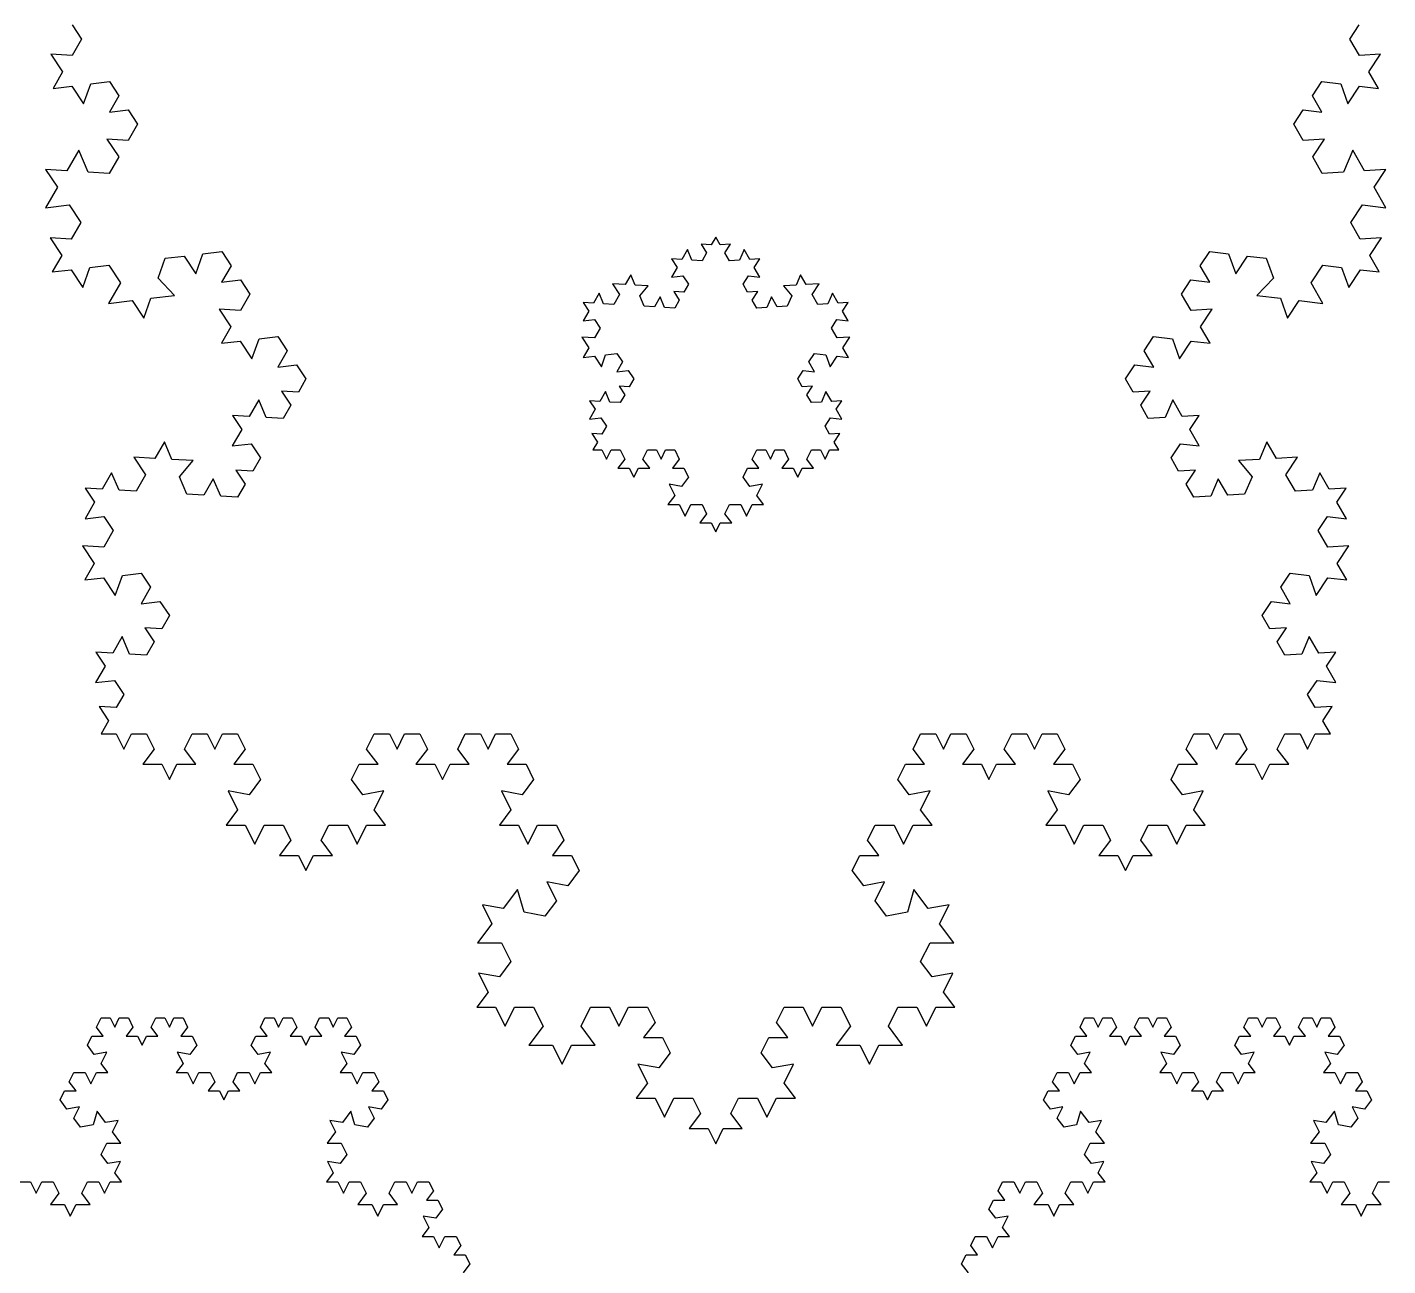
# Model space of a CAD drawing. Header units: inches. Extents: x 15 to 91, y 8 to 301.
# Drawn here: x 49.21 to 54.75, y 245.2 to 250.24 of the extents above; entities that cross this region are included whole.
import ezdxf

# ---------------------------------------------------------------- set-up
doc = ezdxf.new("R2010")
doc.units = ezdxf.units.IN
doc.header["$MEASUREMENT"] = 0
doc.layers.add('2 - Engrave - Shallow (VECTOR)', color=1, linetype='Continuous', true_color=0xff0000)

msp = doc.modelspace()

# ---------------------------------------------------------------- linework, layer by layer
at = {"layer": '2 - Engrave - Shallow (VECTOR)'}
for p, q in [((49.3958, 250.2447), (49.4339, 250.1871)), ((54.5925, 250.1871), (54.6305, 250.2447)), ((49.4339, 250.1871), (49.3953, 250.1203)), ((54.631, 250.1203), (54.5925, 250.1871)), ((49.3953, 250.1203), (49.3092, 250.1254)), ((49.3092, 250.1254), (49.3567, 250.0535)), ((54.7172, 250.1254), (54.631, 250.1203)), ((54.6696, 250.0535), (54.7172, 250.1254)), ((49.3567, 250.0535), (49.3181, 249.9866)), ((49.4713, 250.0051), (49.548, 250.0143)), ((49.548, 250.0143), (49.586, 249.9567)), ((54.4404, 249.9567), (54.4784, 250.0143)), ((54.4784, 250.0143), (54.555, 250.0051)), ((54.7082, 249.9866), (54.6696, 250.0535)), ((49.3181, 249.9866), (49.3947, 249.9959)), ((49.3947, 249.9959), (49.4423, 249.9239)), ((49.4423, 249.9239), (49.4713, 250.0051)), ((49.586, 249.9567), (49.5474, 249.8899)), ((54.4789, 249.8899), (54.4404, 249.9567)), ((54.555, 250.0051), (54.5841, 249.9239)), ((54.5841, 249.9239), (54.6316, 249.9959)), ((54.6316, 249.9959), (54.7082, 249.9866)), ((49.5474, 249.8899), (49.624, 249.8991)), ((49.624, 249.8991), (49.662, 249.8415)), ((54.3643, 249.8415), (54.4023, 249.8991)), ((54.4023, 249.8991), (54.4789, 249.8899)), ((49.662, 249.8415), (49.6234, 249.7747)), ((54.4029, 249.7747), (54.3643, 249.8415)), ((49.4223, 249.7349), (49.3741, 249.6514)), ((49.4602, 249.6462), (49.4223, 249.7349)), ((49.6234, 249.7747), (49.5373, 249.7799)), ((49.5373, 249.7799), (49.5849, 249.7079)), ((54.489, 249.7799), (54.4029, 249.7747)), ((54.4415, 249.7079), (54.489, 249.7799)), ((54.604, 249.7349), (54.5662, 249.6462)), ((54.6523, 249.6514), (54.604, 249.7349)), ((49.5849, 249.7079), (49.5463, 249.6411)), ((54.48, 249.6411), (54.4415, 249.7079)), ((49.3741, 249.6514), (49.2879, 249.6566)), ((49.2879, 249.6566), (49.3355, 249.5846)), ((49.5463, 249.6411), (49.4602, 249.6462)), ((54.5662, 249.6462), (54.48, 249.6411)), ((54.7384, 249.6566), (54.6523, 249.6514)), ((54.6909, 249.5846), (54.7384, 249.6566)), ((49.3355, 249.5846), (49.2873, 249.5011)), ((54.7391, 249.5011), (54.6909, 249.5846)), ((49.2873, 249.5011), (49.383, 249.5126)), ((49.383, 249.5126), (49.4305, 249.4406)), ((54.5958, 249.4406), (54.6433, 249.5126)), ((54.6433, 249.5126), (54.7391, 249.5011)), ((49.4305, 249.4406), (49.392, 249.3738)), ((54.6344, 249.3738), (54.5958, 249.4406)), ((49.392, 249.3738), (49.3059, 249.3789)), ((49.3059, 249.3789), (49.3534, 249.307)), ((51.9947, 249.3501), (51.9533, 249.3526)), ((51.9533, 249.3526), (51.9761, 249.3181)), ((52.0132, 249.3822), (51.9947, 249.3501)), ((52.0317, 249.3501), (52.0132, 249.3822)), ((52.073, 249.3526), (52.0317, 249.3501)), ((52.0502, 249.3181), (52.073, 249.3526)), ((54.7205, 249.3789), (54.6344, 249.3738)), ((54.673, 249.307), (54.7205, 249.3789)), ((49.3534, 249.307), (49.3148, 249.2401)), ((49.7454, 249.2143), (49.7744, 249.2955)), ((49.7744, 249.2955), (49.8511, 249.3047)), ((49.8511, 249.3047), (49.8986, 249.2327)), ((49.8986, 249.2327), (49.9277, 249.314)), ((49.9277, 249.314), (50.0043, 249.3232)), ((50.0043, 249.3232), (50.0423, 249.2656)), ((51.8749, 249.2909), (51.8336, 249.2934)), ((51.8336, 249.2934), (51.8564, 249.2589)), ((51.8981, 249.331), (51.8749, 249.2909)), ((51.9163, 249.2885), (51.8981, 249.331)), ((51.9761, 249.3181), (51.9576, 249.286)), ((52.0687, 249.286), (52.0502, 249.3181)), ((52.1282, 249.331), (52.1101, 249.2885)), ((52.1514, 249.2909), (52.1282, 249.331)), ((52.1927, 249.2934), (52.1514, 249.2909)), ((52.1699, 249.2589), (52.1927, 249.2934)), ((53.984, 249.2656), (54.0221, 249.3232)), ((54.0221, 249.3232), (54.0987, 249.314)), ((54.0987, 249.314), (54.1278, 249.2327)), ((54.1278, 249.2327), (54.1753, 249.3047)), ((54.1753, 249.3047), (54.2519, 249.2955)), ((54.2519, 249.2955), (54.281, 249.2143)), ((54.7115, 249.2401), (54.673, 249.307)), ((49.3148, 249.2401), (49.3914, 249.2494)), ((49.3914, 249.2494), (49.4389, 249.1774)), ((49.4389, 249.1774), (49.468, 249.2586)), ((49.468, 249.2586), (49.5446, 249.2678)), ((49.5446, 249.2678), (49.5922, 249.1958)), ((50.0423, 249.2656), (50.0037, 249.1988)), ((51.8564, 249.2589), (51.8333, 249.2188)), ((51.9576, 249.286), (51.9163, 249.2885)), ((52.1101, 249.2885), (52.0687, 249.286)), ((52.1931, 249.2188), (52.1699, 249.2589)), ((54.0226, 249.1988), (53.984, 249.2656)), ((54.4342, 249.1958), (54.4817, 249.2678)), ((54.4817, 249.2678), (54.5583, 249.2586)), ((54.5583, 249.2586), (54.5874, 249.1774)), ((54.5874, 249.1774), (54.6349, 249.2494)), ((54.6349, 249.2494), (54.7115, 249.2401)), ((49.5922, 249.1958), (49.5439, 249.1123)), ((49.8121, 249.1446), (49.7454, 249.2143)), ((50.0037, 249.1988), (50.0803, 249.208)), ((50.0803, 249.208), (50.1183, 249.1504)), ((51.6448, 249.1886), (51.5931, 249.1917)), ((51.5931, 249.1917), (51.6216, 249.1485)), ((51.6679, 249.2287), (51.6448, 249.1886)), ((51.6861, 249.1861), (51.6679, 249.2287)), ((51.7378, 249.183), (51.6861, 249.1861)), ((51.7043, 249.1436), (51.7378, 249.183)), ((51.8333, 249.2188), (51.8792, 249.2243)), ((51.8792, 249.2243), (51.9021, 249.1898)), ((51.9021, 249.1898), (51.8835, 249.1577)), ((52.1243, 249.1898), (52.1471, 249.2243)), ((52.1428, 249.1577), (52.1243, 249.1898)), ((52.1471, 249.2243), (52.1931, 249.2188)), ((52.3402, 249.1861), (52.2885, 249.183)), ((52.2885, 249.183), (52.322, 249.1436)), ((52.3584, 249.2287), (52.3402, 249.1861)), ((52.3815, 249.1886), (52.3584, 249.2287)), ((52.4332, 249.1917), (52.3815, 249.1886)), ((52.4047, 249.1485), (52.4332, 249.1917)), ((53.908, 249.1504), (53.946, 249.208)), ((53.946, 249.208), (54.0226, 249.1988)), ((54.281, 249.2143), (54.2143, 249.1446)), ((54.4824, 249.1123), (54.4342, 249.1958)), ((49.6872, 249.0518), (49.7163, 249.1331)), ((49.7163, 249.1331), (49.8121, 249.1446)), ((50.1183, 249.1504), (50.0798, 249.0836)), ((51.539, 249.1535), (51.5158, 249.1134)), ((51.5572, 249.1109), (51.539, 249.1535)), ((51.6216, 249.1485), (51.5985, 249.1084)), ((51.7225, 249.101), (51.7043, 249.1436)), ((51.787, 249.1386), (51.7638, 249.0985)), ((51.8052, 249.096), (51.787, 249.1386)), ((51.8835, 249.1577), (51.8422, 249.1602)), ((51.8422, 249.1602), (51.865, 249.1256)), ((51.865, 249.1256), (51.8465, 249.0935)), ((52.1841, 249.1602), (52.1428, 249.1577)), ((52.1613, 249.1256), (52.1841, 249.1602)), ((52.1798, 249.0935), (52.1613, 249.1256)), ((52.2394, 249.1386), (52.2212, 249.096)), ((52.2625, 249.0985), (52.2394, 249.1386)), ((52.322, 249.1436), (52.3038, 249.101)), ((52.4278, 249.1084), (52.4047, 249.1485)), ((52.4874, 249.1535), (52.4692, 249.1109)), ((52.5105, 249.1134), (52.4874, 249.1535)), ((53.9466, 249.0836), (53.908, 249.1504)), ((54.2143, 249.1446), (54.31, 249.1331)), ((54.31, 249.1331), (54.3391, 249.0518)), ((49.5439, 249.1123), (49.6397, 249.1238)), ((49.6397, 249.1238), (49.6872, 249.0518)), ((50.0798, 249.0836), (49.9937, 249.0888)), ((49.9937, 249.0888), (50.0412, 249.0168)), ((51.4973, 249.0813), (51.4742, 249.0412)), ((51.5158, 249.1134), (51.4745, 249.1159)), ((51.4745, 249.1159), (51.4973, 249.0813)), ((51.5985, 249.1084), (51.5572, 249.1109)), ((51.7638, 249.0985), (51.7225, 249.101)), ((51.8465, 249.0935), (51.8052, 249.096)), ((52.2212, 249.096), (52.1798, 249.0935)), ((52.3038, 249.101), (52.2625, 249.0985)), ((52.4692, 249.1109), (52.4278, 249.1084)), ((52.5518, 249.1159), (52.5105, 249.1134)), ((52.529, 249.0813), (52.5518, 249.1159)), ((52.5522, 249.0412), (52.529, 249.0813)), ((54.0327, 249.0888), (53.9466, 249.0836)), ((53.9852, 249.0168), (54.0327, 249.0888)), ((54.3391, 249.0518), (54.3866, 249.1238)), ((54.3866, 249.1238), (54.4824, 249.1123)), ((50.0412, 249.0168), (50.0026, 248.95)), ((51.4742, 249.0412), (51.5201, 249.0468)), ((51.5201, 249.0468), (51.5429, 249.0122)), ((52.4834, 249.0122), (52.5062, 249.0468)), ((52.5062, 249.0468), (52.5522, 249.0412)), ((54.0237, 248.95), (53.9852, 249.0168)), ((50.0026, 248.95), (50.0792, 248.9592)), ((50.0792, 248.9592), (50.1267, 248.8872)), ((50.1267, 248.8872), (50.1558, 248.9684)), ((50.1558, 248.9684), (50.2324, 248.9776)), ((50.2324, 248.9776), (50.2704, 248.92)), ((51.5198, 248.9721), (51.4681, 248.9752)), ((51.4681, 248.9752), (51.4966, 248.932)), ((51.5429, 249.0122), (51.5198, 248.9721)), ((52.5065, 248.9721), (52.4834, 249.0122)), ((52.5582, 248.9752), (52.5065, 248.9721)), ((52.5297, 248.932), (52.5582, 248.9752)), ((53.7559, 248.92), (53.7939, 248.9776)), ((53.7939, 248.9776), (53.8705, 248.9684)), ((53.8705, 248.9684), (53.8996, 248.8872)), ((53.8996, 248.8872), (53.9471, 248.9592)), ((53.9471, 248.9592), (54.0237, 248.95)), ((50.2704, 248.92), (50.2319, 248.8532)), ((51.4966, 248.932), (51.4735, 248.8919)), ((51.5654, 248.903), (51.6114, 248.9085)), ((51.6114, 248.9085), (51.6342, 248.874)), ((52.3921, 248.874), (52.4149, 248.9085)), ((52.4149, 248.9085), (52.4609, 248.903)), ((52.5528, 248.8919), (52.5297, 248.932)), ((53.7945, 248.8532), (53.7559, 248.92)), ((50.2319, 248.8532), (50.3085, 248.8625)), ((50.3085, 248.8625), (50.3465, 248.8049)), ((51.4735, 248.8919), (51.5195, 248.8975)), ((51.5195, 248.8975), (51.548, 248.8543)), ((51.548, 248.8543), (51.5654, 248.903)), ((51.6342, 248.874), (51.6111, 248.8339)), ((52.4153, 248.8339), (52.3921, 248.874)), ((52.4609, 248.903), (52.4784, 248.8543)), ((52.4784, 248.8543), (52.5069, 248.8975)), ((52.5069, 248.8975), (52.5528, 248.8919)), ((53.6798, 248.8049), (53.7179, 248.8625)), ((53.7179, 248.8625), (53.7945, 248.8532)), ((50.3465, 248.8049), (50.3156, 248.7514)), ((51.6111, 248.8339), (51.657, 248.8394)), ((51.657, 248.8394), (51.6798, 248.8049)), ((51.6798, 248.8049), (51.6613, 248.7728)), ((52.3465, 248.8049), (52.3693, 248.8394)), ((52.365, 248.7728), (52.3465, 248.8049)), ((52.3693, 248.8394), (52.4153, 248.8339)), ((53.7107, 248.7514), (53.6798, 248.8049)), ((50.3156, 248.7514), (50.2467, 248.7555)), ((50.2467, 248.7555), (50.2848, 248.6979)), ((51.5648, 248.7537), (51.5416, 248.7136)), ((51.5829, 248.7111), (51.5648, 248.7537)), ((51.6613, 248.7728), (51.62, 248.7753)), ((51.62, 248.7753), (51.6428, 248.7407)), ((51.6428, 248.7407), (51.6243, 248.7086)), ((52.4064, 248.7753), (52.365, 248.7728)), ((52.3835, 248.7407), (52.4064, 248.7753)), ((52.4021, 248.7086), (52.3835, 248.7407)), ((52.4616, 248.7537), (52.4434, 248.7111)), ((52.4847, 248.7136), (52.4616, 248.7537)), ((53.7796, 248.7555), (53.7107, 248.7514)), ((53.7416, 248.6979), (53.7796, 248.7555)), ((50.1547, 248.7196), (50.1161, 248.6528)), ((50.185, 248.6486), (50.1547, 248.7196)), ((50.2848, 248.6979), (50.2539, 248.6445)), ((51.5416, 248.7136), (51.5003, 248.7161)), ((51.5003, 248.7161), (51.5231, 248.6815)), ((51.6243, 248.7086), (51.5829, 248.7111)), ((52.4434, 248.7111), (52.4021, 248.7086)), ((52.5261, 248.7161), (52.4847, 248.7136)), ((52.5032, 248.6815), (52.5261, 248.7161)), ((53.7724, 248.6445), (53.7416, 248.6979)), ((53.8716, 248.7196), (53.8413, 248.6486)), ((53.9102, 248.6528), (53.8716, 248.7196)), ((50.1161, 248.6528), (50.0472, 248.6569)), ((50.0472, 248.6569), (50.0853, 248.5993)), ((50.2539, 248.6445), (50.185, 248.6486)), ((51.5231, 248.6815), (51.4999, 248.6414)), ((51.4999, 248.6414), (51.5459, 248.647)), ((51.5459, 248.647), (51.5687, 248.6124)), ((52.4576, 248.6124), (52.4804, 248.647)), ((52.4804, 248.647), (52.5264, 248.6414)), ((52.5264, 248.6414), (52.5032, 248.6815)), ((53.8413, 248.6486), (53.7724, 248.6445)), ((53.9791, 248.6569), (53.9102, 248.6528)), ((53.9411, 248.5993), (53.9791, 248.6569)), ((50.0853, 248.5993), (50.0467, 248.5325)), ((51.5502, 248.5803), (51.5089, 248.5828)), ((51.5089, 248.5828), (51.5317, 248.5483)), ((51.5687, 248.6124), (51.5502, 248.5803)), ((52.4761, 248.5803), (52.4576, 248.6124)), ((52.5175, 248.5828), (52.4761, 248.5803)), ((52.4947, 248.5483), (52.5175, 248.5828)), ((53.9797, 248.5325), (53.9411, 248.5993)), ((49.7711, 248.549), (49.7325, 248.4822)), ((49.8014, 248.4781), (49.7711, 248.549)), ((50.0467, 248.5325), (50.1233, 248.5417)), ((50.1233, 248.5417), (50.1613, 248.4841)), ((51.5317, 248.5483), (51.5132, 248.5162)), ((51.5132, 248.5162), (51.5502, 248.5162)), ((51.5502, 248.5162), (51.5687, 248.4791)), ((51.5687, 248.4791), (51.5872, 248.5162)), ((51.5872, 248.5162), (51.6243, 248.5162)), ((51.6243, 248.5162), (51.6428, 248.4791)), ((51.7169, 248.4791), (51.7354, 248.5162)), ((51.7354, 248.5162), (51.7724, 248.5162)), ((51.7724, 248.5162), (51.7909, 248.4791)), ((51.7909, 248.4791), (51.8095, 248.5162)), ((51.8095, 248.5162), (51.8465, 248.5162)), ((51.8465, 248.5162), (51.865, 248.4791)), ((52.1613, 248.4791), (52.1798, 248.5162)), ((52.1798, 248.5162), (52.2169, 248.5162)), ((52.2169, 248.5162), (52.2354, 248.4791)), ((52.2354, 248.4791), (52.2539, 248.5162)), ((52.2539, 248.5162), (52.2909, 248.5162)), ((52.2909, 248.5162), (52.3095, 248.4791)), ((52.3835, 248.4791), (52.4021, 248.5162)), ((52.4021, 248.5162), (52.4391, 248.5162)), ((52.4391, 248.5162), (52.4576, 248.4791)), ((52.4576, 248.4791), (52.4761, 248.5162)), ((52.4761, 248.5162), (52.5132, 248.5162)), ((52.5132, 248.5162), (52.4947, 248.5483)), ((53.865, 248.4841), (53.903, 248.5417)), ((53.903, 248.5417), (53.9797, 248.5325)), ((54.2552, 248.549), (54.2249, 248.4781)), ((54.2938, 248.4822), (54.2552, 248.549)), ((49.7325, 248.4822), (49.6464, 248.4874)), ((49.6464, 248.4874), (49.694, 248.4154)), ((49.8875, 248.4729), (49.8014, 248.4781)), ((49.8317, 248.4071), (49.8875, 248.4729)), ((50.1613, 248.4841), (50.1305, 248.4307)), ((51.6428, 248.4791), (51.615, 248.4421)), ((51.7447, 248.4421), (51.7169, 248.4791)), ((51.865, 248.4791), (51.8372, 248.4421)), ((52.1891, 248.4421), (52.1613, 248.4791)), ((52.3095, 248.4791), (52.2817, 248.4421)), ((52.4113, 248.4421), (52.3835, 248.4791)), ((53.8959, 248.4307), (53.865, 248.4841)), ((54.2249, 248.4781), (54.1388, 248.4729)), ((54.1388, 248.4729), (54.1946, 248.4071)), ((54.3799, 248.4874), (54.2938, 248.4822)), ((54.3324, 248.4154), (54.3799, 248.4874)), ((49.5562, 248.4236), (49.5176, 248.3568)), ((49.5865, 248.3527), (49.5562, 248.4236)), ((49.694, 248.4154), (49.6554, 248.3485)), ((49.8621, 248.3361), (49.8317, 248.4071)), ((50.1305, 248.4307), (50.0616, 248.4348)), ((50.0616, 248.4348), (50.0996, 248.3772)), ((51.615, 248.4421), (51.6613, 248.4421)), ((51.6613, 248.4421), (51.6798, 248.4051)), ((51.6798, 248.4051), (51.6984, 248.4421)), ((51.6984, 248.4421), (51.7447, 248.4421)), ((51.8372, 248.4421), (51.8835, 248.4421)), ((51.8835, 248.4421), (51.9021, 248.4051)), ((52.1243, 248.4051), (52.1428, 248.4421)), ((52.1428, 248.4421), (52.1891, 248.4421)), ((52.2817, 248.4421), (52.328, 248.4421)), ((52.328, 248.4421), (52.3465, 248.4051)), ((52.3465, 248.4051), (52.365, 248.4421)), ((52.365, 248.4421), (52.4113, 248.4421)), ((53.9648, 248.4348), (53.8959, 248.4307)), ((53.9267, 248.3772), (53.9648, 248.4348)), ((54.1946, 248.4071), (54.1643, 248.3361)), ((54.371, 248.3485), (54.3324, 248.4154)), ((54.4702, 248.4236), (54.4398, 248.3527)), ((54.5087, 248.3568), (54.4702, 248.4236)), ((49.5176, 248.3568), (49.4487, 248.361)), ((49.4487, 248.361), (49.4867, 248.3034)), ((49.6554, 248.3485), (49.5865, 248.3527)), ((49.9695, 248.3988), (49.9309, 248.332)), ((49.9998, 248.3279), (49.9695, 248.3988)), ((50.0996, 248.3772), (50.0687, 248.3237)), ((51.8743, 248.368), (51.8234, 248.3773)), ((51.8234, 248.3773), (51.8465, 248.331)), ((51.9021, 248.4051), (51.8743, 248.368)), ((52.1521, 248.368), (52.1243, 248.4051)), ((52.203, 248.3773), (52.1521, 248.368)), ((52.1798, 248.331), (52.203, 248.3773)), ((53.9576, 248.3237), (53.9267, 248.3772)), ((54.0568, 248.3988), (54.0265, 248.3279)), ((54.0954, 248.332), (54.0568, 248.3988)), ((54.4398, 248.3527), (54.371, 248.3485)), ((54.5776, 248.361), (54.5087, 248.3568)), ((54.5396, 248.3034), (54.5776, 248.361)), ((49.4867, 248.3034), (49.4482, 248.2365)), ((49.9309, 248.332), (49.8621, 248.3361)), ((50.0687, 248.3237), (49.9998, 248.3279)), ((51.8465, 248.331), (51.8187, 248.294)), ((52.2076, 248.294), (52.1798, 248.331)), ((54.0265, 248.3279), (53.9576, 248.3237)), ((54.1643, 248.3361), (54.0954, 248.332)), ((54.5782, 248.2365), (54.5396, 248.3034)), ((49.4482, 248.2365), (49.5248, 248.2458)), ((49.5248, 248.2458), (49.5628, 248.1882)), ((51.8187, 248.294), (51.865, 248.294)), ((51.865, 248.294), (51.8882, 248.2477)), ((51.8882, 248.2477), (51.9113, 248.294)), ((51.9113, 248.294), (51.9576, 248.294)), ((51.9761, 248.2569), (51.9484, 248.2199)), ((51.9576, 248.294), (51.9761, 248.2569)), ((52.0502, 248.2569), (52.0687, 248.294)), ((52.078, 248.2199), (52.0502, 248.2569)), ((52.0687, 248.294), (52.115, 248.294)), ((52.115, 248.294), (52.1382, 248.2477)), ((52.1382, 248.2477), (52.1613, 248.294)), ((52.1613, 248.294), (52.2076, 248.294)), ((54.4635, 248.1882), (54.5016, 248.2458)), ((54.5016, 248.2458), (54.5782, 248.2365)), ((49.5628, 248.1882), (49.5242, 248.1213)), ((51.9484, 248.2199), (51.9947, 248.2199)), ((51.9947, 248.2199), (52.0132, 248.1829)), ((52.0132, 248.1829), (52.0317, 248.2199)), ((52.0317, 248.2199), (52.078, 248.2199)), ((54.5021, 248.1213), (54.4635, 248.1882)), ((49.5242, 248.1213), (49.4381, 248.1265)), ((49.4381, 248.1265), (49.4856, 248.0545)), ((54.5882, 248.1265), (54.5021, 248.1213)), ((54.5407, 248.0545), (54.5882, 248.1265)), ((49.4856, 248.0545), (49.447, 247.9877)), ((54.5793, 247.9877), (54.5407, 248.0545)), ((49.447, 247.9877), (49.5237, 247.9969)), ((49.5237, 247.9969), (49.5712, 247.9249)), ((49.5712, 247.9249), (49.6003, 248.0062)), ((49.6003, 248.0062), (49.6769, 248.0154)), ((49.6769, 248.0154), (49.7149, 247.9578)), ((54.3114, 247.9578), (54.3495, 248.0154)), ((54.3495, 248.0154), (54.4261, 248.0062)), ((54.4261, 248.0062), (54.4552, 247.9249)), ((54.4552, 247.9249), (54.5027, 247.9969)), ((54.5027, 247.9969), (54.5793, 247.9877)), ((49.7149, 247.9578), (49.6763, 247.891)), ((54.35, 247.891), (54.3114, 247.9578)), ((49.6763, 247.891), (49.7529, 247.9002)), ((49.7529, 247.9002), (49.7909, 247.8426)), ((54.2354, 247.8426), (54.2734, 247.9002)), ((54.2734, 247.9002), (54.35, 247.891)), ((49.7909, 247.8426), (49.7601, 247.7892)), ((54.2663, 247.7892), (54.2354, 247.8426)), ((49.5992, 247.7573), (49.5606, 247.6905)), ((49.6295, 247.6864), (49.5992, 247.7573)), ((49.7601, 247.7892), (49.6912, 247.7933)), ((49.6912, 247.7933), (49.7292, 247.7357)), ((54.3351, 247.7933), (54.2663, 247.7892)), ((54.2971, 247.7357), (54.3351, 247.7933)), ((54.4272, 247.7573), (54.3969, 247.6864)), ((54.4658, 247.6905), (54.4272, 247.7573)), ((49.5606, 247.6905), (49.4917, 247.6946)), ((49.4917, 247.6946), (49.5297, 247.637)), ((49.6984, 247.6822), (49.6295, 247.6864)), ((49.7292, 247.7357), (49.6984, 247.6822)), ((54.328, 247.6822), (54.2971, 247.7357)), ((54.3969, 247.6864), (54.328, 247.6822)), ((54.5347, 247.6946), (54.4658, 247.6905)), ((54.4966, 247.637), (54.5347, 247.6946)), ((49.5297, 247.637), (49.4911, 247.5702)), ((54.5352, 247.5702), (54.4966, 247.637)), ((49.4911, 247.5702), (49.5677, 247.5795)), ((49.5677, 247.5795), (49.6058, 247.5219)), ((54.4206, 247.5219), (54.4586, 247.5795)), ((54.4586, 247.5795), (54.5352, 247.5702)), ((49.6058, 247.5219), (49.5749, 247.4684)), ((54.4514, 247.4684), (54.4206, 247.5219)), ((49.5749, 247.4684), (49.506, 247.4725)), ((49.506, 247.4725), (49.544, 247.4149)), ((54.5203, 247.4725), (54.4514, 247.4684)), ((54.4823, 247.4149), (54.5203, 247.4725)), ((49.544, 247.4149), (49.5132, 247.3615)), ((54.5132, 247.3615), (54.4823, 247.4149)), ((49.5132, 247.3615), (49.5749, 247.3615)), ((49.5749, 247.3615), (49.6058, 247.2998)), ((49.6058, 247.2998), (49.6366, 247.3615)), ((49.6366, 247.3615), (49.6984, 247.3615)), ((49.6984, 247.3615), (49.7292, 247.2998)), ((49.8527, 247.2998), (49.8835, 247.3615)), ((49.8835, 247.3615), (49.9453, 247.3615)), ((49.9453, 247.3615), (49.9761, 247.2998)), ((49.9761, 247.2998), (50.007, 247.3615)), ((50.007, 247.3615), (50.0687, 247.3615)), ((50.0687, 247.3615), (50.0996, 247.2998)), ((50.5934, 247.2998), (50.6243, 247.3615)), ((50.6243, 247.3615), (50.686, 247.3615)), ((50.686, 247.3615), (50.7169, 247.2998)), ((50.7169, 247.2998), (50.7477, 247.3615)), ((50.7477, 247.3615), (50.8095, 247.3615)), ((50.8095, 247.3615), (50.8403, 247.2998)), ((50.9638, 247.2998), (50.9947, 247.3615)), ((50.9947, 247.3615), (51.0564, 247.3615)), ((51.0564, 247.3615), (51.0872, 247.2998)), ((51.0872, 247.2998), (51.1181, 247.3615)), ((51.1181, 247.3615), (51.1798, 247.3615)), ((51.1798, 247.3615), (51.2107, 247.2998)), ((52.8156, 247.2998), (52.8465, 247.3615)), ((52.8465, 247.3615), (52.9082, 247.3615)), ((52.9082, 247.3615), (52.9391, 247.2998)), ((52.9391, 247.2998), (52.97, 247.3615)), ((52.97, 247.3615), (53.0317, 247.3615)), ((53.0317, 247.3615), (53.0626, 247.2998)), ((53.186, 247.2998), (53.2169, 247.3615)), ((53.2169, 247.3615), (53.2786, 247.3615)), ((53.2786, 247.3615), (53.3095, 247.2998)), ((53.3095, 247.2998), (53.3403, 247.3615)), ((53.3403, 247.3615), (53.4021, 247.3615)), ((53.4021, 247.3615), (53.4329, 247.2998)), ((53.9267, 247.2998), (53.9576, 247.3615)), ((53.9576, 247.3615), (54.0193, 247.3615)), ((54.0193, 247.3615), (54.0502, 247.2998)), ((54.0502, 247.2998), (54.0811, 247.3615)), ((54.0811, 247.3615), (54.1428, 247.3615)), ((54.1428, 247.3615), (54.1737, 247.2998)), ((54.2971, 247.2998), (54.328, 247.3615)), ((54.328, 247.3615), (54.3897, 247.3615)), ((54.3897, 247.3615), (54.4206, 247.2998)), ((54.4206, 247.2998), (54.4514, 247.3615)), ((54.4514, 247.3615), (54.5132, 247.3615)), ((49.7292, 247.2998), (49.6829, 247.238)), ((49.899, 247.238), (49.8527, 247.2998)), ((50.0996, 247.2998), (50.0533, 247.238)), ((50.6397, 247.238), (50.5934, 247.2998)), ((50.8403, 247.2998), (50.794, 247.238)), ((51.0101, 247.238), (50.9638, 247.2998)), ((51.2107, 247.2998), (51.1644, 247.238)), ((52.8619, 247.238), (52.8156, 247.2998)), ((53.0626, 247.2998), (53.0163, 247.238)), ((53.2323, 247.238), (53.186, 247.2998)), ((53.4329, 247.2998), (53.3866, 247.238)), ((53.973, 247.238), (53.9267, 247.2998)), ((54.1737, 247.2998), (54.1274, 247.238)), ((54.3434, 247.238), (54.2971, 247.2998)), ((49.6829, 247.238), (49.7601, 247.238)), ((49.7601, 247.238), (49.7909, 247.1763)), ((49.7909, 247.1763), (49.8218, 247.238)), ((49.8218, 247.238), (49.899, 247.238)), ((50.0533, 247.238), (50.1305, 247.238)), ((50.1305, 247.238), (50.1613, 247.1763)), ((50.5317, 247.1763), (50.5626, 247.238)), ((50.5626, 247.238), (50.6397, 247.238)), ((50.794, 247.238), (50.8712, 247.238)), ((50.8712, 247.238), (50.9021, 247.1763)), ((50.9021, 247.1763), (50.9329, 247.238)), ((50.9329, 247.238), (51.0101, 247.238)), ((51.1644, 247.238), (51.2416, 247.238)), ((51.2416, 247.238), (51.2724, 247.1763)), ((52.7539, 247.1763), (52.7848, 247.238)), ((52.7848, 247.238), (52.8619, 247.238)), ((53.0163, 247.238), (53.0934, 247.238)), ((53.0934, 247.238), (53.1243, 247.1763)), ((53.1243, 247.1763), (53.1551, 247.238)), ((53.1551, 247.238), (53.2323, 247.238)), ((53.3866, 247.238), (53.4638, 247.238)), ((53.4638, 247.238), (53.4947, 247.1763)), ((53.865, 247.1763), (53.8959, 247.238)), ((53.8959, 247.238), (53.973, 247.238)), ((54.1274, 247.238), (54.2045, 247.238)), ((54.2045, 247.238), (54.2354, 247.1763)), ((54.2354, 247.1763), (54.2663, 247.238)), ((54.2663, 247.238), (54.3434, 247.238)), ((50.1613, 247.1763), (50.115, 247.1146)), ((50.578, 247.1146), (50.5317, 247.1763)), ((51.2724, 247.1763), (51.2261, 247.1146)), ((52.8002, 247.1146), (52.7539, 247.1763)), ((53.4947, 247.1763), (53.4484, 247.1146)), ((53.9113, 247.1146), (53.865, 247.1763)), ((50.115, 247.1146), (50.0301, 247.13)), ((50.0301, 247.13), (50.0687, 247.0528)), ((50.6629, 247.13), (50.578, 247.1146)), ((50.6243, 247.0528), (50.6629, 247.13)), ((51.2261, 247.1146), (51.1413, 247.13)), ((51.1413, 247.13), (51.1798, 247.0528)), ((52.8851, 247.13), (52.8002, 247.1146)), ((52.8465, 247.0528), (52.8851, 247.13)), ((53.4484, 247.1146), (53.3635, 247.13)), ((53.3635, 247.13), (53.4021, 247.0528)), ((53.9962, 247.13), (53.9113, 247.1146)), ((53.9576, 247.0528), (53.9962, 247.13)), ((50.0687, 247.0528), (50.0224, 246.9911)), ((50.6706, 246.9911), (50.6243, 247.0528)), ((51.1798, 247.0528), (51.1335, 246.9911)), ((52.8928, 246.9911), (52.8465, 247.0528)), ((53.4021, 247.0528), (53.3558, 246.9911)), ((54.0039, 246.9911), (53.9576, 247.0528)), ((50.0224, 246.9911), (50.0996, 246.9911)), ((50.0996, 246.9911), (50.1382, 246.914)), ((50.1382, 246.914), (50.1767, 246.9911)), ((50.1767, 246.9911), (50.2539, 246.9911)), ((50.2539, 246.9911), (50.2848, 246.9294)), ((50.4082, 246.9294), (50.4391, 246.9911)), ((50.4391, 246.9911), (50.5163, 246.9911)), ((50.5163, 246.9911), (50.5548, 246.914)), ((50.5548, 246.914), (50.5934, 246.9911)), ((50.5934, 246.9911), (50.6706, 246.9911)), ((51.1335, 246.9911), (51.2107, 246.9911)), ((51.2107, 246.9911), (51.2493, 246.914)), ((51.2493, 246.914), (51.2879, 246.9911)), ((51.2879, 246.9911), (51.365, 246.9911)), ((51.365, 246.9911), (51.3959, 246.9294)), ((52.6305, 246.9294), (52.6613, 246.9911)), ((52.6613, 246.9911), (52.7385, 246.9911)), ((52.7385, 246.9911), (52.7771, 246.914)), ((52.7771, 246.914), (52.8156, 246.9911)), ((52.8156, 246.9911), (52.8928, 246.9911)), ((53.3558, 246.9911), (53.4329, 246.9911)), ((53.4329, 246.9911), (53.4715, 246.914)), ((53.4715, 246.914), (53.5101, 246.9911)), ((53.5101, 246.9911), (53.5872, 246.9911)), ((53.5872, 246.9911), (53.6181, 246.9294)), ((53.7416, 246.9294), (53.7724, 246.9911)), ((53.7724, 246.9911), (53.8496, 246.9911)), ((53.8496, 246.9911), (53.8882, 246.914)), ((53.8882, 246.914), (53.9267, 246.9911)), ((53.9267, 246.9911), (54.0039, 246.9911)), ((50.2848, 246.9294), (50.2385, 246.8677)), ((50.4545, 246.8677), (50.4082, 246.9294)), ((51.3959, 246.9294), (51.3496, 246.8677)), ((52.6767, 246.8677), (52.6305, 246.9294)), ((53.6181, 246.9294), (53.5718, 246.8677)), ((53.7879, 246.8677), (53.7416, 246.9294)), ((50.2385, 246.8677), (50.3156, 246.8677)), ((50.3156, 246.8677), (50.3465, 246.8059)), ((50.3465, 246.8059), (50.3774, 246.8677)), ((50.3774, 246.8677), (50.4545, 246.8677)), ((51.3496, 246.8677), (51.4267, 246.8677)), ((51.4267, 246.8677), (51.4576, 246.8059)), ((52.5687, 246.8059), (52.5996, 246.8677)), ((52.5996, 246.8677), (52.6767, 246.8677)), ((53.5718, 246.8677), (53.649, 246.8677)), ((53.649, 246.8677), (53.6798, 246.8059)), ((53.6798, 246.8059), (53.7107, 246.8677)), ((53.7107, 246.8677), (53.7879, 246.8677)), ((51.4576, 246.8059), (51.4113, 246.7442)), ((52.615, 246.7442), (52.5687, 246.8059)), ((51.4113, 246.7442), (51.3264, 246.7596)), ((51.3264, 246.7596), (51.365, 246.6825)), ((52.6999, 246.7596), (52.615, 246.7442)), ((52.6613, 246.6825), (52.6999, 246.7596)), ((51.2068, 246.7288), (51.149, 246.6516)), ((51.2338, 246.6362), (51.2068, 246.7288)), ((52.8195, 246.7288), (52.7925, 246.6362)), ((52.8774, 246.6516), (52.8195, 246.7288)), ((51.149, 246.6516), (51.0641, 246.667)), ((51.0641, 246.667), (51.1027, 246.5899)), ((51.3187, 246.6207), (51.2338, 246.6362)), ((51.365, 246.6825), (51.3187, 246.6207)), ((52.7076, 246.6207), (52.6613, 246.6825)), ((52.7925, 246.6362), (52.7076, 246.6207)), ((52.9622, 246.667), (52.8774, 246.6516)), ((52.9237, 246.5899), (52.9622, 246.667)), ((51.1027, 246.5899), (51.0448, 246.5127)), ((52.9815, 246.5127), (52.9237, 246.5899)), ((51.0448, 246.5127), (51.1413, 246.5127)), ((51.1413, 246.5127), (51.1798, 246.4356)), ((52.8465, 246.4356), (52.8851, 246.5127)), ((52.8851, 246.5127), (52.9815, 246.5127)), ((51.1798, 246.4356), (51.1335, 246.3738)), ((52.8928, 246.3738), (52.8465, 246.4356)), ((51.1335, 246.3738), (51.0487, 246.3893)), ((51.0487, 246.3893), (51.0872, 246.3121)), ((52.9777, 246.3893), (52.8928, 246.3738)), ((52.9391, 246.3121), (52.9777, 246.3893)), ((51.0872, 246.3121), (51.0409, 246.2504)), ((52.9854, 246.2504), (52.9391, 246.3121)), ((51.0409, 246.2504), (51.1181, 246.2504)), ((51.1181, 246.2504), (51.1567, 246.1732)), ((51.1567, 246.1732), (51.1953, 246.2504)), ((51.1953, 246.2504), (51.2724, 246.2504)), ((51.2724, 246.2504), (51.311, 246.1732)), ((51.4653, 246.1732), (51.5039, 246.2504)), ((51.5039, 246.2504), (51.5811, 246.2504)), ((51.5811, 246.2504), (51.6197, 246.1732)), ((51.6197, 246.1732), (51.6582, 246.2504)), ((51.6582, 246.2504), (51.7354, 246.2504)), ((51.7354, 246.2504), (51.7663, 246.1886)), ((52.2601, 246.1886), (52.2909, 246.2504)), ((52.2909, 246.2504), (52.3681, 246.2504)), ((52.3681, 246.2504), (52.4067, 246.1732)), ((52.4067, 246.1732), (52.4453, 246.2504)), ((52.4453, 246.2504), (52.5224, 246.2504)), ((52.5224, 246.2504), (52.561, 246.1732)), ((52.7153, 246.1732), (52.7539, 246.2504)), ((52.7539, 246.2504), (52.8311, 246.2504)), ((52.8311, 246.2504), (52.8697, 246.1732)), ((52.8697, 246.1732), (52.9082, 246.2504)), ((52.9082, 246.2504), (52.9854, 246.2504)), ((49.4947, 246.1697), (49.5132, 246.2068)), ((49.5132, 246.2068), (49.5502, 246.2068)), ((49.5502, 246.2068), (49.5687, 246.1697)), ((49.5687, 246.1697), (49.5872, 246.2068)), ((49.5872, 246.2068), (49.6243, 246.2068)), ((49.6243, 246.2068), (49.6428, 246.1697)), ((49.7169, 246.1697), (49.7354, 246.2068)), ((49.7354, 246.2068), (49.7724, 246.2068)), ((49.7724, 246.2068), (49.7909, 246.1697)), ((49.7909, 246.1697), (49.8095, 246.2068)), ((49.8095, 246.2068), (49.8465, 246.2068)), ((49.8465, 246.2068), (49.865, 246.1697)), ((50.1613, 246.1697), (50.1798, 246.2068)), ((50.1798, 246.2068), (50.2169, 246.2068)), ((50.2169, 246.2068), (50.2354, 246.1697)), ((50.2354, 246.1697), (50.2539, 246.2068)), ((50.2539, 246.2068), (50.2909, 246.2068)), ((50.2909, 246.2068), (50.3095, 246.1697)), ((50.3835, 246.1697), (50.4021, 246.2068)), ((50.4021, 246.2068), (50.4391, 246.2068)), ((50.4391, 246.2068), (50.4576, 246.1697)), ((50.4576, 246.1697), (50.4761, 246.2068)), ((50.4761, 246.2068), (50.5132, 246.2068)), ((50.5132, 246.2068), (50.5317, 246.1697)), ((53.4947, 246.1697), (53.5132, 246.2068)), ((53.5132, 246.2068), (53.5502, 246.2068)), ((53.5502, 246.2068), (53.5687, 246.1697)), ((53.5687, 246.1697), (53.5872, 246.2068)), ((53.5872, 246.2068), (53.6243, 246.2068)), ((53.6243, 246.2068), (53.6428, 246.1697)), ((53.7169, 246.1697), (53.7354, 246.2068)), ((53.7354, 246.2068), (53.7724, 246.2068)), ((53.7724, 246.2068), (53.7909, 246.1697)), ((53.7909, 246.1697), (53.8095, 246.2068)), ((53.8095, 246.2068), (53.8465, 246.2068)), ((53.8465, 246.2068), (53.865, 246.1697)), ((54.1613, 246.1697), (54.1798, 246.2068)), ((54.1798, 246.2068), (54.2169, 246.2068)), ((54.2169, 246.2068), (54.2354, 246.1697)), ((54.2354, 246.1697), (54.2539, 246.2068)), ((54.2539, 246.2068), (54.2909, 246.2068)), ((54.2909, 246.2068), (54.3095, 246.1697)), ((54.3835, 246.1697), (54.4021, 246.2068)), ((54.4021, 246.2068), (54.4391, 246.2068)), ((54.4391, 246.2068), (54.4576, 246.1697)), ((54.4576, 246.1697), (54.4761, 246.2068)), ((54.4761, 246.2068), (54.5132, 246.2068)), ((54.5132, 246.2068), (54.5317, 246.1697)), ((49.5224, 246.1327), (49.4947, 246.1697)), ((49.6428, 246.1697), (49.615, 246.1327)), ((49.7447, 246.1327), (49.7169, 246.1697)), ((49.865, 246.1697), (49.8372, 246.1327)), ((50.1891, 246.1327), (50.1613, 246.1697)), ((50.3095, 246.1697), (50.2817, 246.1327)), ((50.4113, 246.1327), (50.3835, 246.1697)), ((50.5317, 246.1697), (50.5039, 246.1327)), ((51.311, 246.1732), (51.2531, 246.0961)), ((51.5232, 246.0961), (51.4653, 246.1732)), ((51.7663, 246.1886), (51.72, 246.1269)), ((52.3064, 246.1269), (52.2601, 246.1886)), ((52.561, 246.1732), (52.5031, 246.0961)), ((52.7732, 246.0961), (52.7153, 246.1732)), ((53.5224, 246.1327), (53.4947, 246.1697)), ((53.6428, 246.1697), (53.615, 246.1327)), ((53.7447, 246.1327), (53.7169, 246.1697)), ((53.865, 246.1697), (53.8372, 246.1327)), ((54.1891, 246.1327), (54.1613, 246.1697)), ((54.3095, 246.1697), (54.2817, 246.1327)), ((54.4113, 246.1327), (54.3835, 246.1697)), ((54.5317, 246.1697), (54.5039, 246.1327)), ((49.4576, 246.0957), (49.4761, 246.1327)), ((49.4854, 246.0586), (49.4576, 246.0957)), ((49.4761, 246.1327), (49.5224, 246.1327)), ((49.615, 246.1327), (49.6613, 246.1327)), ((49.6613, 246.1327), (49.6798, 246.0957)), ((49.6798, 246.0957), (49.6984, 246.1327)), ((49.6984, 246.1327), (49.7447, 246.1327)), ((49.8372, 246.1327), (49.8835, 246.1327)), ((49.9021, 246.0957), (49.8743, 246.0586)), ((49.8835, 246.1327), (49.9021, 246.0957)), ((50.1243, 246.0957), (50.1428, 246.1327)), ((50.1521, 246.0586), (50.1243, 246.0957)), ((50.1428, 246.1327), (50.1891, 246.1327)), ((50.2817, 246.1327), (50.328, 246.1327)), ((50.328, 246.1327), (50.3465, 246.0957)), ((50.3465, 246.0957), (50.365, 246.1327)), ((50.365, 246.1327), (50.4113, 246.1327)), ((50.5039, 246.1327), (50.5502, 246.1327)), ((50.5687, 246.0957), (50.5409, 246.0586)), ((50.5502, 246.1327), (50.5687, 246.0957)), ((51.2531, 246.0961), (51.3496, 246.0961)), ((51.3496, 246.0961), (51.3882, 246.0189)), ((51.3882, 246.0189), (51.4267, 246.0961)), ((51.4267, 246.0961), (51.5232, 246.0961)), ((51.72, 246.1269), (51.7971, 246.1269)), ((51.7971, 246.1269), (51.828, 246.0652)), ((52.1984, 246.0652), (52.2292, 246.1269)), ((52.2292, 246.1269), (52.3064, 246.1269)), ((52.5031, 246.0961), (52.5996, 246.0961)), ((52.5996, 246.0961), (52.6382, 246.0189)), ((52.6382, 246.0189), (52.6767, 246.0961)), ((52.6767, 246.0961), (52.7732, 246.0961)), ((53.4576, 246.0957), (53.4761, 246.1327)), ((53.4854, 246.0586), (53.4576, 246.0957)), ((53.4761, 246.1327), (53.5224, 246.1327)), ((53.615, 246.1327), (53.6613, 246.1327)), ((53.6613, 246.1327), (53.6798, 246.0957)), ((53.6798, 246.0957), (53.6984, 246.1327)), ((53.6984, 246.1327), (53.7447, 246.1327)), ((53.8372, 246.1327), (53.8835, 246.1327)), ((53.9021, 246.0957), (53.8743, 246.0586)), ((53.8835, 246.1327), (53.9021, 246.0957)), ((54.1243, 246.0957), (54.1428, 246.1327)), ((54.1521, 246.0586), (54.1243, 246.0957)), ((54.1428, 246.1327), (54.1891, 246.1327)), ((54.2817, 246.1327), (54.328, 246.1327)), ((54.328, 246.1327), (54.3465, 246.0957)), ((54.3465, 246.0957), (54.365, 246.1327)), ((54.365, 246.1327), (54.4113, 246.1327)), ((54.5039, 246.1327), (54.5502, 246.1327)), ((54.5687, 246.0957), (54.5409, 246.0586)), ((54.5502, 246.1327), (54.5687, 246.0957)), ((49.5363, 246.0679), (49.4854, 246.0586)), ((49.5132, 246.0216), (49.5363, 246.0679)), ((49.8743, 246.0586), (49.8234, 246.0679)), ((49.8234, 246.0679), (49.8465, 246.0216)), ((50.203, 246.0679), (50.1521, 246.0586)), ((50.1798, 246.0216), (50.203, 246.0679)), ((50.5409, 246.0586), (50.49, 246.0679)), ((50.49, 246.0679), (50.5132, 246.0216)), ((51.828, 246.0652), (51.7817, 246.0035)), ((52.2447, 246.0035), (52.1984, 246.0652)), ((53.5363, 246.0679), (53.4854, 246.0586)), ((53.5132, 246.0216), (53.5363, 246.0679)), ((53.8743, 246.0586), (53.8234, 246.0679)), ((53.8234, 246.0679), (53.8465, 246.0216)), ((54.203, 246.0679), (54.1521, 246.0586)), ((54.1798, 246.0216), (54.203, 246.0679)), ((54.5409, 246.0586), (54.49, 246.0679)), ((54.49, 246.0679), (54.5132, 246.0216)), ((49.3835, 245.9475), (49.4021, 245.9846)), ((49.4021, 245.9846), (49.4484, 245.9846)), ((49.4484, 245.9846), (49.4715, 245.9383)), ((49.4715, 245.9383), (49.4947, 245.9846)), ((49.4947, 245.9846), (49.5409, 245.9846)), ((49.5409, 245.9846), (49.5132, 246.0216)), ((49.8465, 246.0216), (49.8187, 245.9846)), ((49.8187, 245.9846), (49.865, 245.9846)), ((49.865, 245.9846), (49.8882, 245.9383)), ((49.8882, 245.9383), (49.9113, 245.9846)), ((49.9113, 245.9846), (49.9576, 245.9846)), ((49.9576, 245.9846), (49.9761, 245.9475)), ((50.0502, 245.9475), (50.0687, 245.9846)), ((50.0687, 245.9846), (50.115, 245.9846)), ((50.115, 245.9846), (50.1382, 245.9383)), ((50.1382, 245.9383), (50.1613, 245.9846)), ((50.1613, 245.9846), (50.2076, 245.9846)), ((50.2076, 245.9846), (50.1798, 246.0216)), ((50.5132, 246.0216), (50.4854, 245.9846)), ((50.4854, 245.9846), (50.5317, 245.9846)), ((50.5317, 245.9846), (50.5548, 245.9383)), ((50.5548, 245.9383), (50.578, 245.9846)), ((50.578, 245.9846), (50.6243, 245.9846)), ((50.6243, 245.9846), (50.6428, 245.9475)), ((51.7817, 246.0035), (51.6968, 246.0189)), ((51.6968, 246.0189), (51.7354, 245.9417)), ((52.3295, 246.0189), (52.2447, 246.0035)), ((52.2909, 245.9417), (52.3295, 246.0189)), ((53.3835, 245.9475), (53.4021, 245.9846)), ((53.4021, 245.9846), (53.4484, 245.9846)), ((53.4484, 245.9846), (53.4715, 245.9383)), ((53.4715, 245.9383), (53.4947, 245.9846)), ((53.4947, 245.9846), (53.5409, 245.9846)), ((53.5409, 245.9846), (53.5132, 246.0216)), ((53.8465, 246.0216), (53.8187, 245.9846)), ((53.8187, 245.9846), (53.865, 245.9846)), ((53.865, 245.9846), (53.8882, 245.9383)), ((53.8882, 245.9383), (53.9113, 245.9846)), ((53.9113, 245.9846), (53.9576, 245.9846)), ((53.9576, 245.9846), (53.9761, 245.9475)), ((54.0502, 245.9475), (54.0687, 245.9846)), ((54.0687, 245.9846), (54.115, 245.9846)), ((54.115, 245.9846), (54.1382, 245.9383)), ((54.1382, 245.9383), (54.1613, 245.9846)), ((54.1613, 245.9846), (54.2076, 245.9846)), ((54.2076, 245.9846), (54.1798, 246.0216)), ((54.5132, 246.0216), (54.4854, 245.9846)), ((54.4854, 245.9846), (54.5317, 245.9846)), ((54.5317, 245.9846), (54.5548, 245.9383)), ((54.5548, 245.9383), (54.578, 245.9846)), ((54.578, 245.9846), (54.6243, 245.9846)), ((54.6243, 245.9846), (54.6428, 245.9475)), ((49.4113, 245.9105), (49.3835, 245.9475)), ((49.9761, 245.9475), (49.9484, 245.9105)), ((50.078, 245.9105), (50.0502, 245.9475)), ((50.6428, 245.9475), (50.615, 245.9105)), ((51.7354, 245.9417), (51.6891, 245.88)), ((52.3372, 245.88), (52.2909, 245.9417)), ((53.4113, 245.9105), (53.3835, 245.9475)), ((53.9761, 245.9475), (53.9484, 245.9105)), ((54.078, 245.9105), (54.0502, 245.9475)), ((54.6428, 245.9475), (54.615, 245.9105)), ((49.3465, 245.8735), (49.365, 245.9105)), ((49.3743, 245.8364), (49.3465, 245.8735)), ((49.365, 245.9105), (49.4113, 245.9105)), ((49.9484, 245.9105), (49.9947, 245.9105)), ((49.9947, 245.9105), (50.0132, 245.8735)), ((50.0132, 245.8735), (50.0317, 245.9105)), ((50.0317, 245.9105), (50.078, 245.9105)), ((50.615, 245.9105), (50.6613, 245.9105)), ((50.6798, 245.8735), (50.6521, 245.8364)), ((50.6613, 245.9105), (50.6798, 245.8735)), ((51.6891, 245.88), (51.7663, 245.88)), ((51.7663, 245.88), (51.8048, 245.8028)), ((51.8048, 245.8028), (51.8434, 245.88)), ((51.8434, 245.88), (51.9206, 245.88)), ((51.9206, 245.88), (51.9514, 245.8183)), ((52.0749, 245.8183), (52.1058, 245.88)), ((52.1058, 245.88), (52.1829, 245.88)), ((52.1829, 245.88), (52.2215, 245.8028)), ((52.2215, 245.8028), (52.2601, 245.88)), ((52.2601, 245.88), (52.3372, 245.88)), ((53.3465, 245.8735), (53.365, 245.9105)), ((53.3743, 245.8364), (53.3465, 245.8735)), ((53.365, 245.9105), (53.4113, 245.9105)), ((53.9484, 245.9105), (53.9947, 245.9105)), ((53.9947, 245.9105), (54.0132, 245.8735)), ((54.0132, 245.8735), (54.0317, 245.9105)), ((54.0317, 245.9105), (54.078, 245.9105)), ((54.615, 245.9105), (54.6613, 245.9105)), ((54.6798, 245.8735), (54.6521, 245.8364)), ((54.6613, 245.9105), (54.6798, 245.8735)), ((49.4252, 245.8457), (49.3743, 245.8364)), ((49.4021, 245.7994), (49.4252, 245.8457)), ((49.497, 245.8272), (49.4808, 245.7716)), ((49.5317, 245.7809), (49.497, 245.8272)), ((50.5294, 245.8272), (50.4947, 245.7809)), ((50.5456, 245.7716), (50.5294, 245.8272)), ((50.6521, 245.8364), (50.6011, 245.8457)), ((50.6011, 245.8457), (50.6243, 245.7994)), ((51.9514, 245.8183), (51.9051, 245.7565)), ((52.1212, 245.7565), (52.0749, 245.8183)), ((53.4252, 245.8457), (53.3743, 245.8364)), ((53.4021, 245.7994), (53.4252, 245.8457)), ((53.497, 245.8272), (53.4808, 245.7716)), ((53.5317, 245.7809), (53.497, 245.8272)), ((54.5294, 245.8272), (54.4947, 245.7809)), ((54.5456, 245.7716), (54.5294, 245.8272)), ((54.6521, 245.8364), (54.6011, 245.8457)), ((54.6011, 245.8457), (54.6243, 245.7994)), ((49.4298, 245.7623), (49.4021, 245.7994)), ((49.4808, 245.7716), (49.4298, 245.7623)), ((49.5826, 245.7901), (49.5317, 245.7809)), ((49.5595, 245.7438), (49.5826, 245.7901)), ((50.4947, 245.7809), (50.4437, 245.7901)), ((50.4437, 245.7901), (50.4669, 245.7438)), ((50.5965, 245.7623), (50.5456, 245.7716)), ((50.6243, 245.7994), (50.5965, 245.7623)), ((51.9051, 245.7565), (51.9823, 245.7565)), ((51.9823, 245.7565), (52.0132, 245.6948)), ((52.0132, 245.6948), (52.044, 245.7565)), ((52.044, 245.7565), (52.1212, 245.7565)), ((53.4298, 245.7623), (53.4021, 245.7994)), ((53.4808, 245.7716), (53.4298, 245.7623)), ((53.5826, 245.7901), (53.5317, 245.7809)), ((53.5595, 245.7438), (53.5826, 245.7901)), ((54.4947, 245.7809), (54.4437, 245.7901)), ((54.4437, 245.7901), (54.4669, 245.7438)), ((54.5965, 245.7623), (54.5456, 245.7716)), ((54.6243, 245.7994), (54.5965, 245.7623)), ((49.5132, 245.6512), (49.5363, 245.6975)), ((49.5363, 245.6975), (49.5942, 245.6975)), ((49.5942, 245.6975), (49.5595, 245.7438)), ((50.4669, 245.7438), (50.4322, 245.6975)), ((50.4322, 245.6975), (50.49, 245.6975)), ((50.49, 245.6975), (50.5132, 245.6512)), ((53.5132, 245.6512), (53.5363, 245.6975)), ((53.5363, 245.6975), (53.5942, 245.6975)), ((53.5942, 245.6975), (53.5595, 245.7438)), ((54.4669, 245.7438), (54.4322, 245.6975)), ((54.4322, 245.6975), (54.49, 245.6975)), ((54.49, 245.6975), (54.5132, 245.6512)), ((49.5409, 245.6142), (49.5132, 245.6512)), ((50.5132, 245.6512), (50.4854, 245.6142)), ((53.5409, 245.6142), (53.5132, 245.6512)), ((54.5132, 245.6512), (54.4854, 245.6142)), ((49.5919, 245.6235), (49.5409, 245.6142)), ((49.5687, 245.5772), (49.5919, 245.6235)), ((50.4854, 245.6142), (50.4345, 245.6235)), ((50.4345, 245.6235), (50.4576, 245.5772)), ((53.5919, 245.6235), (53.5409, 245.6142)), ((53.5687, 245.5772), (53.5919, 245.6235)), ((54.4854, 245.6142), (54.4345, 245.6235)), ((54.4345, 245.6235), (54.4576, 245.5772)), ((49.1798, 245.5401), (49.2261, 245.5401)), ((49.2261, 245.5401), (49.2493, 245.4938)), ((49.2493, 245.4938), (49.2724, 245.5401)), ((49.2724, 245.5401), (49.3187, 245.5401)), ((49.3187, 245.5401), (49.3419, 245.4938)), ((49.4345, 245.4938), (49.4576, 245.5401)), ((49.4576, 245.5401), (49.5039, 245.5401)), ((49.5039, 245.5401), (49.5271, 245.4938)), ((49.5271, 245.4938), (49.5502, 245.5401)), ((49.5502, 245.5401), (49.5965, 245.5401)), ((49.5965, 245.5401), (49.5687, 245.5772)), ((50.4576, 245.5772), (50.4298, 245.5401)), ((50.4298, 245.5401), (50.4761, 245.5401)), ((50.4761, 245.5401), (50.4993, 245.4938)), ((50.4993, 245.4938), (50.5224, 245.5401)), ((50.5224, 245.5401), (50.5687, 245.5401)), ((50.5687, 245.5401), (50.5919, 245.4938)), ((50.6845, 245.4938), (50.7076, 245.5401)), ((50.7076, 245.5401), (50.7539, 245.5401)), ((50.7539, 245.5401), (50.7771, 245.4938)), ((50.7771, 245.4938), (50.8002, 245.5401)), ((50.8002, 245.5401), (50.8465, 245.5401)), ((50.8465, 245.5401), (50.865, 245.5031)), ((53.1613, 245.5031), (53.1798, 245.5401)), ((53.1798, 245.5401), (53.2261, 245.5401)), ((53.2261, 245.5401), (53.2493, 245.4938)), ((53.2493, 245.4938), (53.2724, 245.5401)), ((53.2724, 245.5401), (53.3187, 245.5401)), ((53.3187, 245.5401), (53.3419, 245.4938)), ((53.4345, 245.4938), (53.4576, 245.5401)), ((53.4576, 245.5401), (53.5039, 245.5401)), ((53.5039, 245.5401), (53.5271, 245.4938)), ((53.5271, 245.4938), (53.5502, 245.5401)), ((53.5502, 245.5401), (53.5965, 245.5401)), ((53.5965, 245.5401), (53.5687, 245.5772)), ((54.4576, 245.5772), (54.4298, 245.5401)), ((54.4298, 245.5401), (54.4761, 245.5401)), ((54.4761, 245.5401), (54.4993, 245.4938)), ((54.4993, 245.4938), (54.5224, 245.5401)), ((54.5224, 245.5401), (54.5687, 245.5401)), ((54.5687, 245.5401), (54.5919, 245.4938)), ((54.6845, 245.4938), (54.7076, 245.5401)), ((54.7076, 245.5401), (54.7539, 245.5401)), ((49.3419, 245.4938), (49.3072, 245.4475)), ((49.4692, 245.4475), (49.4345, 245.4938)), ((50.5919, 245.4938), (50.5572, 245.4475)), ((50.7192, 245.4475), (50.6845, 245.4938)), ((50.865, 245.5031), (50.8372, 245.466)), ((53.1891, 245.466), (53.1613, 245.5031)), ((53.3419, 245.4938), (53.3072, 245.4475)), ((53.4692, 245.4475), (53.4345, 245.4938)), ((54.5919, 245.4938), (54.5572, 245.4475)), ((54.7192, 245.4475), (54.6845, 245.4938)), ((49.3072, 245.4475), (49.365, 245.4475)), ((49.365, 245.4475), (49.3882, 245.4012)), ((49.3882, 245.4012), (49.4113, 245.4475)), ((49.4113, 245.4475), (49.4692, 245.4475)), ((50.5572, 245.4475), (50.615, 245.4475)), ((50.615, 245.4475), (50.6382, 245.4012)), ((50.6382, 245.4012), (50.6613, 245.4475)), ((50.6613, 245.4475), (50.7192, 245.4475)), ((50.8372, 245.466), (50.8835, 245.466)), ((50.9021, 245.429), (50.8743, 245.392)), ((50.8835, 245.466), (50.9021, 245.429)), ((53.1243, 245.429), (53.1428, 245.466)), ((53.1521, 245.392), (53.1243, 245.429)), ((53.1428, 245.466), (53.1891, 245.466)), ((53.3072, 245.4475), (53.365, 245.4475)), ((53.365, 245.4475), (53.3882, 245.4012)), ((53.3882, 245.4012), (53.4113, 245.4475)), ((53.4113, 245.4475), (53.4692, 245.4475)), ((54.5572, 245.4475), (54.615, 245.4475)), ((54.615, 245.4475), (54.6382, 245.4012)), ((54.6382, 245.4012), (54.6613, 245.4475)), ((54.6613, 245.4475), (54.7192, 245.4475)), ((50.8743, 245.392), (50.8234, 245.4012)), ((50.8234, 245.4012), (50.8465, 245.3549)), ((53.203, 245.4012), (53.1521, 245.392)), ((53.1798, 245.3549), (53.203, 245.4012)), ((50.8465, 245.3549), (50.8187, 245.3179)), ((50.8187, 245.3179), (50.865, 245.3179)), ((50.865, 245.3179), (50.8882, 245.2716)), ((50.8882, 245.2716), (50.9113, 245.3179)), ((50.9113, 245.3179), (50.9576, 245.3179)), ((50.9576, 245.3179), (50.9761, 245.2809)), ((53.0502, 245.2809), (53.0687, 245.3179)), ((53.0687, 245.3179), (53.115, 245.3179)), ((53.115, 245.3179), (53.1382, 245.2716)), ((53.1382, 245.2716), (53.1613, 245.3179)), ((53.1613, 245.3179), (53.2076, 245.3179)), ((53.2076, 245.3179), (53.1798, 245.3549)), ((50.9761, 245.2809), (50.9484, 245.2438)), ((53.078, 245.2438), (53.0502, 245.2809)), ((50.9484, 245.2438), (50.9947, 245.2438)), ((51.0132, 245.2068), (50.9854, 245.1697)), ((50.9947, 245.2438), (51.0132, 245.2068)), ((53.0132, 245.2068), (53.0317, 245.2438)), ((53.0409, 245.1697), (53.0132, 245.2068)), ((53.0317, 245.2438), (53.078, 245.2438))]:
    msp.add_line(p, q, dxfattribs=at)

doc.saveas('drawing.dxf')
